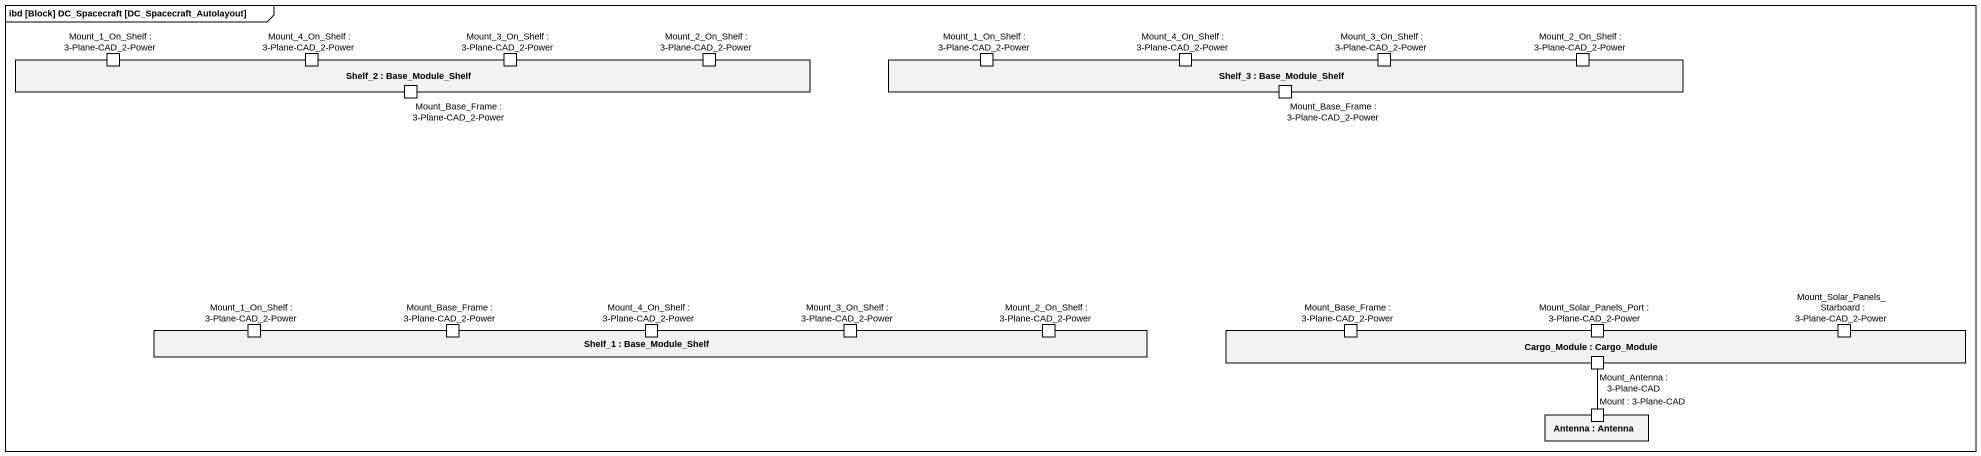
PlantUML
@startuml
mainframe ibd [Block] DC_Spacecraft [DC_Spacecraft_Autolayout]
rectangle "Shelf_2 : Base_Module_Shelf" as Shelf_2 {
  port "Mount_1_On_Shelf : 3-Plane-CAD_2-Power" as Mount_1_On_Shelf_3_Plane
  port "Mount_4_On_Shelf : 3-Plane-CAD_2-Power" as Mount_4_On_Shelf_3_Plane
  port "Mount_Base_Frame : 3-Plane-CAD_2-Power" as Mount_Base_Frame_3_Plane
  port "Mount_3_On_Shelf : 3-Plane-CAD_2-Power" as Mount_3_On_Shelf_3_Plane
  port "Mount_2_On_Shelf : 3-Plane-CAD_2-Power" as Mount_2_On_Shelf_3_Plane
}
rectangle "Shelf_3 : Base_Module_Shelf" as Shelf_3 {
  port "Mount_1_On_Shelf : 3-Plane-CAD_2-Power" as Mount_1_On_Shelf_3_Plane_2
  port "Mount_4_On_Shelf : 3-Plane-CAD_2-Power" as Mount_4_On_Shelf_3_Plane_2
  port "Mount_Base_Frame : 3-Plane-CAD_2-Power" as Mount_Base_Frame_3_Plane_2
  port "Mount_3_On_Shelf : 3-Plane-CAD_2-Power" as Mount_3_On_Shelf_3_Plane_2
  port "Mount_2_On_Shelf : 3-Plane-CAD_2-Power" as Mount_2_On_Shelf_3_Plane_2
}
rectangle "Shelf_1 : Base_Module_Shelf" as Shelf_1 {
  port "Mount_1_On_Shelf : 3-Plane-CAD_2-Power" as Mount_1_On_Shelf_3_Plane_3
  port "Mount_Base_Frame : 3-Plane-CAD_2-Power" as Mount_Base_Frame_3_Plane_3
  port "Mount_4_On_Shelf : 3-Plane-CAD_2-Power" as Mount_4_On_Shelf_3_Plane_3
  port "Mount_3_On_Shelf : 3-Plane-CAD_2-Power" as Mount_3_On_Shelf_3_Plane_3
  port "Mount_2_On_Shelf : 3-Plane-CAD_2-Power" as Mount_2_On_Shelf_3_Plane_3
}
rectangle "Cargo_Module : Cargo_Module" as Cargo_Module {
  port "Mount_Base_Frame : 3-Plane-CAD_2-Power" as Mount_Base_Frame_3_Plane_4
  port "Mount_Antenna : 3-Plane-CAD" as Mount_Antenna_3_Plane_CAD
  port "Mount_Solar_Panels_Port : 3-Plane-CAD_2-Power" as Mount_Solar_Panels_Port_3
  port "Mount_Solar_Panels_Starboard : 3-Plane-CAD_2-Power" as Mount_Solar_Panels
}
rectangle "Antenna : Antenna" as Antenna {
  port "Mount : 3-Plane-CAD" as Mount_3_Plane_CAD
}
Mount_Antenna_3_Plane_CAD -- Mount_3_Plane_CAD
@enduml
